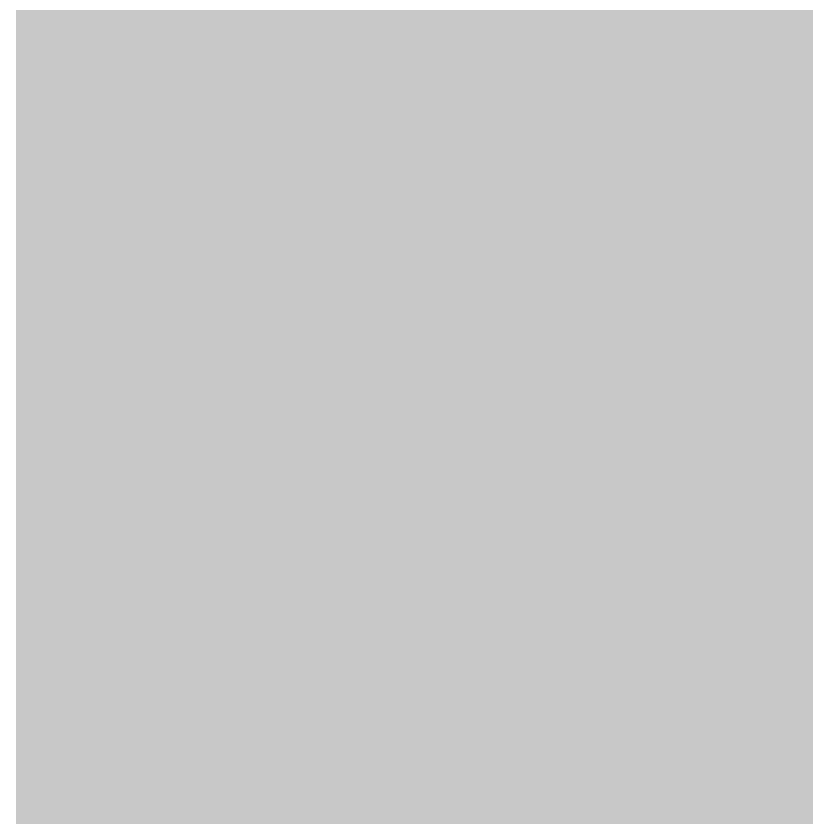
# Model space of a CAD drawing. Header units: inches. Extents: x -3 to 117, y 0 to 53.
# Drawn here: x 6.1722 to 6.4417, y 32.3972 to 32.6726 of the extents above; entities that cross this region are included whole.
import ezdxf

# ---------------------------------------------------------------- set-up
doc = ezdxf.new("R2010")
doc.units = ezdxf.units.IN
for name, color, linetype in [('Bottom Layer', 5, 'Continuous'), ('Bottom Solder', 6, 'Continuous'), ('GND', 76, 'Continuous'), ('Multi-Layer', 9, 'Continuous'), ('Power', 16, 'Continuous'), ('Top Layer', 1, 'Continuous'), ('Top Solder', 216, 'Continuous')]:
    doc.layers.add(name, color=color, linetype=linetype)

# ---------------------------------------------------------------- blocks, each defined once
blk = doc.blocks.new('CONN_TH_3P_P2_00_TE_292253_3_52')
at = {"layer": 'Bottom Layer'}
blk.add_hatch(color=5, dxfattribs=at).paths.add_polyline_path([(-2.762, 0.762), (-1.238, 0.762), (-1.238, -0.762), (-2.762, -0.762)])
at = {"layer": 'Bottom Solder'}
blk.add_hatch(color=6, dxfattribs=at).paths.add_polyline_path([(-2.8636, 0.8636), (-1.1364, 0.8636), (-1.1364, -0.8636), (-2.8636, -0.8636)])
at = {"layer": 'GND'}
blk.add_hatch(color=76, dxfattribs=at).paths.add_polyline_path([(-2.762, 0.762), (-1.238, 0.762), (-1.238, -0.762), (-2.762, -0.762)])
at = {"layer": 'Multi-Layer'}
blk.add_hatch(color=9, dxfattribs=at).paths.add_polyline_path([(-2.762, 0.762), (-1.238, 0.762), (-1.238, -0.762), (-2.762, -0.762)])
at = {"layer": 'Power'}
blk.add_hatch(color=16, dxfattribs=at).paths.add_polyline_path([(-2.762, 0.762), (-1.238, 0.762), (-1.238, -0.762), (-2.762, -0.762)])
at = {"layer": 'Top Layer'}
blk.add_hatch(color=1, dxfattribs=at).paths.add_polyline_path([(-2.762, 0.762), (-1.238, 0.762), (-1.238, -0.762), (-2.762, -0.762)])
at = {"layer": 'Top Solder'}
blk.add_hatch(color=216, dxfattribs=at).paths.add_polyline_path([(-2.8636, 0.8636), (-1.1364, 0.8636), (-1.1364, -0.8636), (-2.8636, -0.8636)])

msp = doc.modelspace()

# ---------------------------------------------------------------- block references
at = {"rotation": 270}
msp.add_blockref('CONN_TH_3P_P2_00_TE_292253_3_52', (7.0358, 31.26082), dxfattribs=at)

doc.saveas('drawing.dxf')
